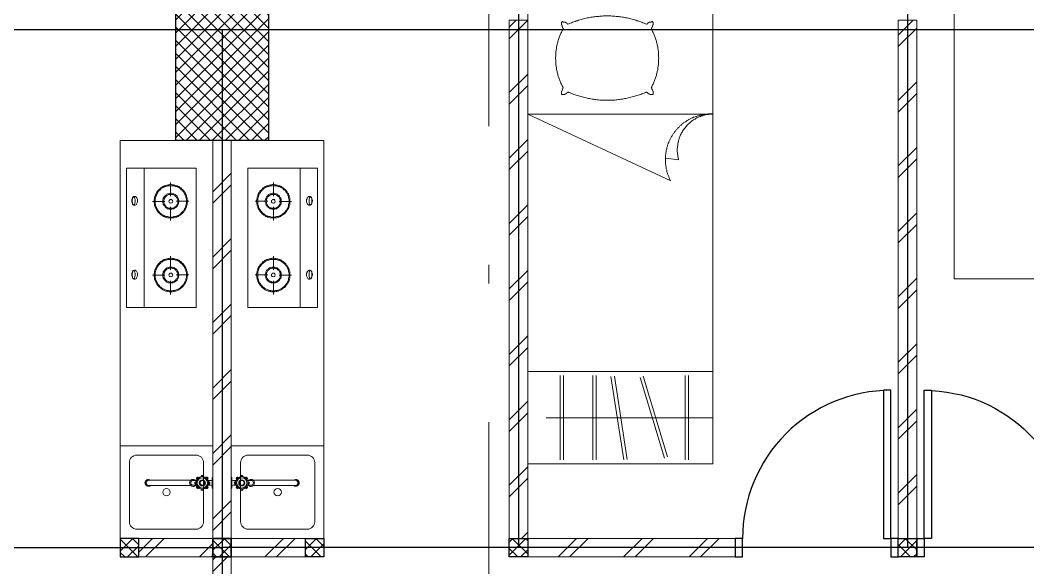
# Model space of a CAD drawing. Header units: millimetres. Extents: x -324 to 75, y -297 to 70.
# Drawn here: x -55.2 to -49.76, y 50.97 to 53.93 of the extents above; entities that cross this region are included whole.
import ezdxf

# ---------------------------------------------------------------- set-up
doc = ezdxf.new("R2010")
doc.units = ezdxf.units.MM
doc.linetypes.add('DASHDOT', pattern=[1, 0.5, -0.25, 0, -0.25])
doc.layers.get('defpoints').update_dxf_attribs({"color": 1})
for name, color, linetype, lineweight in [('ars', 11, 'Continuous', 0), ('ars @ 1', 11, 'Continuous', 0), ('KOL', 1, 'Continuous', 30), ('KOLOM', 4, 'Continuous', 9), ('lan', 7, 'Continuous', 15), ('NOT', 7, 'Continuous', 20), ('SANITAIR', 15, 'Continuous', 9), ('tem', 5, 'Continuous', 20)]:
    doc.layers.add(name, color=color, linetype=linetype, lineweight=lineweight)
doc.layers.add('as', color=1, linetype='Continuous', plot=False)
doc.layers.add('Kusen', color=30, linetype='Continuous')
pattern_1 = [(45, (1570.37095, -404.68365), (-0.176776695, 0.176776695), []), (45, (1570.43345, -404.68365), (-0.176776695, 0.176776695), [])]

# ---------------------------------------------------------------- blocks, each defined once
blk = doc.blocks.new('P.80')
at = {"layer": 'Kusen'}
for points in [[(-69.8094, -74.8368), (-69.7694, -74.8368), (-69.7694, -74.0368), (-69.8094, -74.0368)], [(-70.6094, -74.9368), (-70.5694, -74.9368), (-70.5694, -74.8368), (-70.6094, -74.8368)], [(-69.7694, -74.9368), (-69.7294, -74.9368), (-69.7294, -74.8368), (-69.7694, -74.8368)]]:
    blk.add_lwpolyline(points, close=True, dxfattribs=at)
blk.add_arc((-69.7694, -74.8368), 0.8, 90, 180, dxfattribs=at)
blk = doc.blocks.new('KRAN DPR ATAS')
for p, q in [((-0.0289, 0), (0.0289, 0)), ((-0.0289, 0), (-0.0289, -0.0021)), ((0.0289, 0), (0.0289, -0.0021)), ((-0.0275, -0.0035), (0.0275, -0.0035)), ((-0.0127, -0.0092), (-0.0127, -0.0252)), ((0.0127, -0.0092), (0.0127, -0.0252)), ((-0.0127, -0.0877), (-0.0127, -0.1101)), ((0.0127, -0.0877), (0.0127, -0.1101)), ((-0.014, -0.1188), (-0.014, -0.3457)), ((0.014, -0.1188), (0.014, -0.3457))]:
    blk.add_line(p, q)
for radius in [0.0338, 0.0279, 0.0166, 0.0138, 0.0123]:
    blk.add_circle((0, -0.0564), radius)
for centre, radius, start, end in [((-0.0338, -0.0564), 0.00706, 84.002, 275.998), ((-0.0315, -0.0564), 0.00706, 103.1189, 256.8811), ((-0.0239, -0.0326), 0.00706, 39.002, 230.998), ((-0.0222, -0.0342), 0.00706, 58.1189, 211.8811), ((-0.0275, -0.0021), 0.00141, 180, 270), ((-0.0183, -0.0092), 0.00564, 0, 90), ((-0.0009, -0.0214), 0.00884, 254.902, 254.902), ((0, -0.0227), 0.00706, 354.002, 185.998), ((0, -0.025), 0.00706, 13.1189, 166.8811), ((0.0183, -0.0092), 0.00564, 90, 180), ((0.0239, -0.0326), 0.00706, 309.002, 140.998), ((0.0222, -0.0342), 0.00706, 328.1189, 121.8811), ((0.0275, -0.0021), 0.00141, 270, 0), ((0.0338, -0.0564), 0.00706, 264.002, 95.998), ((0.0315, -0.0564), 0.00706, 283.1189, 76.8811), ((-0.0239, -0.0803), 0.00706, 129.002, 320.998), ((-0.0222, -0.0787), 0.00706, 148.1189, 301.8811), ((0, -0.1058), 0.0191, 134.711, 45.289), ((0, -0.0902), 0.00706, 174.002, 5.998), ((0, -0.0879), 0.00706, 193.1189, 346.8811), ((0.0239, -0.0803), 0.00706, 219.002, 50.998), ((0.0222, -0.0787), 0.00706, 238.1189, 31.8811), ((0, -0.1058), 0.0134, 198.6717, 270), ((0, -0.1058), 0.0134, 270, 341.3283), ((0, -0.3457), 0.0178, 141.8277, 38.1723), ((0, -0.3484), 0.0178, 175.6641, 4.3359), ((0, -0.3457), 0.014, 180, 0)]:
    blk.add_arc(centre, radius, start, end)
blk = doc.blocks.new('KOMPOR')
for points in [[(0, 0.3765), (0, -0.3765)], [(0.0944, 0.3765), (0, 0.3765)], [(0.3765, 0.3765), (0.0944, 0.3765)], [(0.0944, 0.3765), (0.0944, -0.3765)], [(0.3765, -0.3765), (0.3765, 0.3765)], [(0.2385, 0.2906), (0.2337, 0.2906), (0.23, 0.2906), (0.2252, 0.2893), (0.2203, 0.2893), (0.2167, 0.2881), (0.2119, 0.2869), (0.2082, 0.2857), (0.2034, 0.2833), (0.1998, 0.2821), (0.1961, 0.2797), (0.1925, 0.2772), (0.1889, 0.276), (0.1852, 0.2724), (0.1816, 0.27), (0.178, 0.2676), (0.1755, 0.2639), (0.1719, 0.2615), (0.1695, 0.2579), (0.1671, 0.2542), (0.1634, 0.2506), (0.1622, 0.247), (0.1598, 0.2433), (0.1574, 0.2397), (0.1562, 0.2361), (0.1538, 0.2312), (0.1525, 0.2276), (0.1513, 0.2228), (0.1501, 0.2191), (0.1501, 0.2143), (0.1489, 0.2094), (0.1489, 0.2058), (0.1489, 0.201), (0.1489, 0.1961), (0.1489, 0.1913), (0.1501, 0.1864), (0.1501, 0.1828), (0.1513, 0.178), (0.1525, 0.1743), (0.1538, 0.1695), (0.1562, 0.1659), (0.1574, 0.161), (0.1598, 0.1574), (0.1622, 0.1538), (0.1634, 0.1501), (0.1671, 0.1465), (0.1695, 0.1429), (0.1719, 0.1404), (0.1755, 0.1368), (0.178, 0.1344), (0.1816, 0.1308), (0.1852, 0.1283), (0.1889, 0.1259), (0.1925, 0.1235), (0.1961, 0.1211), (0.1998, 0.1199), (0.2034, 0.1174), (0.2082, 0.1162), (0.2119, 0.115), (0.2167, 0.1138), (0.2203, 0.1126), (0.2252, 0.1114), (0.23, 0.1114), (0.2337, 0.1102), (0.2385, 0.1102), (0.2433, 0.1102), (0.2482, 0.1114), (0.253, 0.1114), (0.2567, 0.1126), (0.2615, 0.1138), (0.2651, 0.115), (0.27, 0.1162), (0.2736, 0.1174), (0.2785, 0.1199), (0.2821, 0.1211), (0.2857, 0.1235), (0.2893, 0.1259), (0.293, 0.1283), (0.2966, 0.1308), (0.299, 0.1344), (0.3027, 0.1368), (0.3051, 0.1404), (0.3087, 0.1429), (0.3111, 0.1465), (0.3136, 0.1501), (0.316, 0.1538), (0.3184, 0.1574), (0.3196, 0.161), (0.322, 0.1659), (0.3232, 0.1695), (0.3245, 0.1743), (0.3257, 0.178), (0.3269, 0.1828), (0.3281, 0.1864), (0.3281, 0.1913), (0.3293, 0.1961), (0.3293, 0.201), (0.3293, 0.2058), (0.3281, 0.2094), (0.3281, 0.2143), (0.3269, 0.2191), (0.3257, 0.2228), (0.3245, 0.2276), (0.3232, 0.2312), (0.322, 0.2361), (0.3196, 0.2397), (0.3184, 0.2433), (0.316, 0.247), (0.3136, 0.2506), (0.3111, 0.2542), (0.3087, 0.2579), (0.3051, 0.2615), (0.3027, 0.2639), (0.299, 0.2676), (0.2966, 0.27), (0.293, 0.2724), (0.2893, 0.276), (0.2857, 0.2772), (0.2821, 0.2797), (0.2785, 0.2821), (0.2736, 0.2833), (0.27, 0.2857), (0.2651, 0.2869), (0.2615, 0.2881), (0.2567, 0.2893), (0.253, 0.2893), (0.2482, 0.2906), (0.2433, 0.2906), (0.2385, 0.2906)], [(0.2385, 0.2857), (0.2349, 0.2857), (0.23, 0.2857), (0.2264, 0.2845), (0.2215, 0.2833), (0.2179, 0.2833), (0.2131, 0.2821), (0.2094, 0.2809), (0.2058, 0.2785), (0.2022, 0.2772), (0.1985, 0.2748), (0.1949, 0.2736), (0.1913, 0.2712), (0.1877, 0.2688), (0.1852, 0.2663), (0.1816, 0.2639), (0.1792, 0.2603), (0.1755, 0.2579), (0.1731, 0.2542), (0.1707, 0.2518), (0.1683, 0.2482), (0.1659, 0.2446), (0.1646, 0.2409), (0.1622, 0.2373), (0.161, 0.2337), (0.1586, 0.23), (0.1574, 0.2264), (0.1562, 0.2215), (0.1562, 0.2179), (0.155, 0.2131), (0.1538, 0.2094), (0.1538, 0.2046), (0.1538, 0.201), (0.1538, 0.1961), (0.1538, 0.1925), (0.155, 0.1877), (0.1562, 0.184), (0.1562, 0.1792), (0.1574, 0.1755), (0.1586, 0.1719), (0.161, 0.1671), (0.1622, 0.1634), (0.1646, 0.1598), (0.1659, 0.1562), (0.1683, 0.1525), (0.1707, 0.1501), (0.1731, 0.1465), (0.1755, 0.1441), (0.1792, 0.1404), (0.1816, 0.138), (0.1852, 0.1356), (0.1877, 0.132), (0.1913, 0.1308), (0.1949, 0.1283), (0.1985, 0.1259), (0.2022, 0.1235), (0.2058, 0.1223), (0.2094, 0.1211), (0.2131, 0.1199), (0.2179, 0.1186), (0.2215, 0.1174), (0.2264, 0.1162), (0.23, 0.1162), (0.2349, 0.1162), (0.2385, 0.1162), (0.2433, 0.1162), (0.247, 0.1162), (0.2518, 0.1162), (0.2554, 0.1174), (0.2603, 0.1186), (0.2639, 0.1199), (0.2676, 0.1211), (0.2724, 0.1223), (0.276, 0.1235), (0.2797, 0.1259), (0.2833, 0.1283), (0.2869, 0.1308), (0.2893, 0.132), (0.293, 0.1356), (0.2954, 0.138), (0.299, 0.1404), (0.3015, 0.1441), (0.3039, 0.1465), (0.3075, 0.1501), (0.3087, 0.1525), (0.3111, 0.1562), (0.3136, 0.1598), (0.316, 0.1634), (0.3172, 0.1671), (0.3184, 0.1719), (0.3196, 0.1755), (0.3208, 0.1792), (0.322, 0.184), (0.3232, 0.1877), (0.3232, 0.1925), (0.3232, 0.1961), (0.3232, 0.201), (0.3232, 0.2046), (0.3232, 0.2094), (0.3232, 0.2131), (0.322, 0.2179), (0.3208, 0.2215), (0.3196, 0.2264), (0.3184, 0.23), (0.3172, 0.2337), (0.316, 0.2373), (0.3136, 0.2409), (0.3111, 0.2446), (0.3087, 0.2482), (0.3075, 0.2518), (0.3039, 0.2542), (0.3015, 0.2579), (0.299, 0.2603), (0.2954, 0.2639), (0.293, 0.2663), (0.2893, 0.2688), (0.2869, 0.2712), (0.2833, 0.2736), (0.2797, 0.2748), (0.276, 0.2772), (0.2724, 0.2785), (0.2676, 0.2809), (0.2639, 0.2821), (0.2603, 0.2833), (0.2554, 0.2833), (0.2518, 0.2845), (0.247, 0.2857), (0.2433, 0.2857), (0.2385, 0.2857)], [(0.2373, 0.3063), (0.2373, 0.2312)], [(0.0436, 0.2228), (0.0472, 0.2228), (0.0496, 0.2215), (0.0533, 0.2191), (0.0545, 0.2155), (0.0557, 0.2119), (0.0581, 0.2094), (0.0593, 0.2046), (0.0593, 0.1998), (0.0593, 0.1949), (0.0593, 0.1901), (0.0569, 0.1864), (0.0557, 0.1828), (0.0533, 0.1792), (0.0508, 0.178), (0.0484, 0.1755), (0.046, 0.1743), (0.0424, 0.1743), (0.04, 0.1755), (0.0375, 0.178), (0.0339, 0.1792), (0.0327, 0.1828), (0.0315, 0.1864), (0.0291, 0.1901), (0.0278, 0.1949), (0.0278, 0.1998), (0.0291, 0.2046), (0.0303, 0.2094), (0.0315, 0.2119), (0.0339, 0.2155), (0.0351, 0.2191), (0.0375, 0.2215), (0.0412, 0.2228), (0.0436, 0.2228)], [(0.0375, 0.2215), (0.04, 0.2215), (0.04, 0.2203), (0.0424, 0.2179), (0.0436, 0.2155), (0.0448, 0.2119), (0.0448, 0.2082), (0.046, 0.2034), (0.046, 0.1998), (0.046, 0.1961), (0.046, 0.1913), (0.0448, 0.1877), (0.0436, 0.184), (0.0436, 0.1816), (0.0412, 0.178), (0.04, 0.1768), (0.0387, 0.1755), (0.0375, 0.1755), (0.0351, 0.1768), (0.0339, 0.178), (0.0327, 0.1816), (0.0315, 0.184), (0.0315, 0.1877), (0.0303, 0.1913), (0.0303, 0.1961), (0.0303, 0.1998), (0.0303, 0.2034), (0.0315, 0.2082), (0.0315, 0.2119), (0.0327, 0.2155), (0.0339, 0.2179), (0.0351, 0.2203), (0.0363, 0.2215), (0.0375, 0.2215)], [(0.2385, 0.2433), (0.2349, 0.2433), (0.23, 0.2433), (0.2264, 0.2421), (0.2215, 0.2409), (0.2179, 0.2385), (0.2143, 0.2361), (0.2119, 0.2337), (0.2082, 0.2312), (0.2058, 0.2276), (0.2034, 0.2252), (0.201, 0.2215), (0.1985, 0.2179), (0.1973, 0.2131), (0.1961, 0.2094), (0.1961, 0.2046), (0.1961, 0.201), (0.1961, 0.1961), (0.1961, 0.1925), (0.1973, 0.1877), (0.1985, 0.184), (0.201, 0.1804), (0.2034, 0.1768), (0.2058, 0.1731), (0.2082, 0.1707), (0.2119, 0.1671), (0.2143, 0.1646), (0.2179, 0.1622), (0.2215, 0.161), (0.2264, 0.1598), (0.23, 0.1586), (0.2349, 0.1574), (0.2385, 0.1574), (0.2433, 0.1574), (0.247, 0.1586), (0.2518, 0.1598), (0.2554, 0.161), (0.2591, 0.1622), (0.2627, 0.1646), (0.2663, 0.1671), (0.2688, 0.1707), (0.2724, 0.1731), (0.2748, 0.1768), (0.2772, 0.1804), (0.2785, 0.184), (0.2797, 0.1877), (0.2809, 0.1925), (0.2821, 0.1961), (0.2821, 0.201), (0.2821, 0.2046), (0.2809, 0.2094), (0.2797, 0.2131), (0.2785, 0.2179), (0.2772, 0.2215), (0.2748, 0.2252), (0.2724, 0.2276), (0.2688, 0.2312), (0.2663, 0.2337), (0.2627, 0.2361), (0.2591, 0.2385), (0.2554, 0.2409), (0.2518, 0.2421), (0.247, 0.2433), (0.2433, 0.2433), (0.2385, 0.2433)], [(0.2385, 0.2385), (0.2349, 0.2385), (0.2312, 0.2373), (0.2276, 0.2373), (0.224, 0.2361), (0.2203, 0.2337), (0.2179, 0.2324), (0.2143, 0.23), (0.2119, 0.2276), (0.2094, 0.2252), (0.207, 0.2215), (0.2058, 0.2191), (0.2034, 0.2155), (0.2022, 0.2119), (0.2022, 0.2082), (0.201, 0.2046), (0.201, 0.201), (0.201, 0.1973), (0.2022, 0.1925), (0.2022, 0.1889), (0.2034, 0.1864), (0.2058, 0.1828), (0.207, 0.1792), (0.2094, 0.1768), (0.2119, 0.1743), (0.2143, 0.1719), (0.2179, 0.1695), (0.2203, 0.1671), (0.224, 0.1659), (0.2276, 0.1646), (0.2312, 0.1634), (0.2349, 0.1634), (0.2385, 0.1622), (0.2421, 0.1634), (0.247, 0.1634), (0.2506, 0.1646), (0.253, 0.1659), (0.2567, 0.1671), (0.2603, 0.1695), (0.2627, 0.1719), (0.2651, 0.1743), (0.2676, 0.1768), (0.27, 0.1792), (0.2724, 0.1828), (0.2736, 0.1864), (0.2748, 0.1889), (0.276, 0.1925), (0.276, 0.1973), (0.2772, 0.201), (0.276, 0.2046), (0.276, 0.2082), (0.2748, 0.2119), (0.2736, 0.2155), (0.2724, 0.2191), (0.27, 0.2215), (0.2676, 0.2252), (0.2651, 0.2276), (0.2627, 0.23), (0.2603, 0.2324), (0.2567, 0.2337), (0.253, 0.2361), (0.2506, 0.2373), (0.247, 0.2373), (0.2421, 0.2385), (0.2385, 0.2385)], [(0.1404, 0.201), (0.207, 0.201)], [(0.2385, 0.2107), (0.2349, 0.2094), (0.2312, 0.2082), (0.23, 0.2046), (0.2288, 0.201), (0.23, 0.1961), (0.2312, 0.1937), (0.2349, 0.1913), (0.2385, 0.1901), (0.2433, 0.1913), (0.2458, 0.1937), (0.2482, 0.1961), (0.2494, 0.201), (0.2482, 0.2046), (0.2458, 0.2082), (0.2433, 0.2094), (0.2385, 0.2107)], [(0.2373, 0.0993), (0.2373, 0.1719)], [(0.3366, 0.1998), (0.2676, 0.1998)], [(0.2385, -0.1077), (0.2337, -0.1077), (0.23, -0.1077), (0.2252, -0.109), (0.2203, -0.109), (0.2167, -0.1102), (0.2119, -0.1114), (0.2082, -0.1126), (0.2034, -0.115), (0.1998, -0.1162), (0.1961, -0.1186), (0.1925, -0.1211), (0.1889, -0.1235), (0.1852, -0.1259), (0.1816, -0.1283), (0.178, -0.1308), (0.1755, -0.1344), (0.1719, -0.1368), (0.1695, -0.1404), (0.1671, -0.1441), (0.1634, -0.1477), (0.1622, -0.1513), (0.1598, -0.155), (0.1574, -0.1586), (0.1562, -0.1622), (0.1538, -0.1671), (0.1525, -0.1707), (0.1513, -0.1755), (0.1501, -0.1792), (0.1501, -0.184), (0.1489, -0.1889), (0.1489, -0.1925), (0.1489, -0.1973), (0.1489, -0.2022), (0.1489, -0.207), (0.1501, -0.2119), (0.1501, -0.2155), (0.1513, -0.2203), (0.1525, -0.224), (0.1538, -0.2288), (0.1562, -0.2324), (0.1574, -0.2373), (0.1598, -0.2409), (0.1622, -0.2446), (0.1634, -0.2482), (0.1671, -0.2518), (0.1695, -0.2554), (0.1719, -0.2579), (0.1755, -0.2615), (0.178, -0.2639), (0.1816, -0.2676), (0.1852, -0.27), (0.1889, -0.2724), (0.1925, -0.2748), (0.1961, -0.2772), (0.1998, -0.2785), (0.2034, -0.2809), (0.2082, -0.2821), (0.2119, -0.2833), (0.2167, -0.2845), (0.2203, -0.2857), (0.2252, -0.2869), (0.23, -0.2869), (0.2337, -0.2881), (0.2385, -0.2881), (0.2433, -0.2881), (0.2482, -0.2869), (0.253, -0.2869), (0.2567, -0.2857), (0.2615, -0.2845), (0.2651, -0.2833), (0.27, -0.2821), (0.2736, -0.2809), (0.2785, -0.2785), (0.2821, -0.2772), (0.2857, -0.2748), (0.2893, -0.2724), (0.293, -0.27), (0.2966, -0.2676), (0.299, -0.2639), (0.3027, -0.2615), (0.3051, -0.2579), (0.3087, -0.2554), (0.3111, -0.2518), (0.3136, -0.2482), (0.316, -0.2446), (0.3184, -0.2409), (0.3196, -0.2373), (0.322, -0.2324), (0.3232, -0.2288), (0.3245, -0.224), (0.3257, -0.2203), (0.3269, -0.2155), (0.3281, -0.2119), (0.3281, -0.207), (0.3293, -0.2022), (0.3293, -0.1973), (0.3293, -0.1925), (0.3281, -0.1889), (0.3281, -0.184), (0.3269, -0.1792), (0.3257, -0.1755), (0.3245, -0.1707), (0.3232, -0.1671), (0.322, -0.1622), (0.3196, -0.1586), (0.3184, -0.155), (0.316, -0.1513), (0.3136, -0.1477), (0.3111, -0.1441), (0.3087, -0.1404), (0.3051, -0.1368), (0.3027, -0.1344), (0.299, -0.1308), (0.2966, -0.1283), (0.293, -0.1259), (0.2893, -0.1235), (0.2857, -0.1211), (0.2821, -0.1186), (0.2785, -0.1162), (0.2736, -0.115), (0.27, -0.1126), (0.2651, -0.1114), (0.2615, -0.1102), (0.2567, -0.109), (0.253, -0.109), (0.2482, -0.1077), (0.2433, -0.1077), (0.2385, -0.1077)], [(0.2373, -0.0932), (0.2373, -0.1671)], [(0.2385, -0.1126), (0.2349, -0.1126), (0.23, -0.1126), (0.2264, -0.1138), (0.2215, -0.115), (0.2179, -0.115), (0.2131, -0.1162), (0.2094, -0.1174), (0.2058, -0.1199), (0.2022, -0.1211), (0.1985, -0.1235), (0.1949, -0.1247), (0.1913, -0.1271), (0.1877, -0.1295), (0.1852, -0.132), (0.1816, -0.1344), (0.1792, -0.138), (0.1755, -0.1404), (0.1731, -0.1441), (0.1707, -0.1465), (0.1683, -0.1501), (0.1659, -0.1538), (0.1646, -0.1574), (0.1622, -0.161), (0.161, -0.1646), (0.1586, -0.1683), (0.1574, -0.1719), (0.1562, -0.1768), (0.1562, -0.1804), (0.155, -0.1852), (0.1538, -0.1889), (0.1538, -0.1937), (0.1538, -0.1973), (0.1538, -0.2022), (0.1538, -0.2058), (0.155, -0.2107), (0.1562, -0.2143), (0.1562, -0.2191), (0.1574, -0.2228), (0.1586, -0.2264), (0.161, -0.2312), (0.1622, -0.2349), (0.1646, -0.2385), (0.1659, -0.2421), (0.1683, -0.2458), (0.1707, -0.2482), (0.1731, -0.2518), (0.1755, -0.2554), (0.1792, -0.2579), (0.1816, -0.2603), (0.1852, -0.2627), (0.1877, -0.2663), (0.1913, -0.2688), (0.1949, -0.27), (0.1985, -0.2724), (0.2022, -0.2748), (0.2058, -0.276), (0.2094, -0.2772), (0.2131, -0.2785), (0.2179, -0.2797), (0.2215, -0.2809), (0.2264, -0.2821), (0.23, -0.2821), (0.2349, -0.2821), (0.2385, -0.2833), (0.2433, -0.2821), (0.247, -0.2821), (0.2518, -0.2821), (0.2554, -0.2809), (0.2603, -0.2797), (0.2639, -0.2785), (0.2676, -0.2772), (0.2724, -0.276), (0.276, -0.2748), (0.2797, -0.2724), (0.2833, -0.27), (0.2869, -0.2688), (0.2893, -0.2663), (0.293, -0.2627), (0.2954, -0.2603), (0.299, -0.2579), (0.3015, -0.2554), (0.3039, -0.2518), (0.3075, -0.2482), (0.3087, -0.2458), (0.3111, -0.2421), (0.3136, -0.2385), (0.316, -0.2349), (0.3172, -0.2312), (0.3184, -0.2264), (0.3196, -0.2228), (0.3208, -0.2191), (0.322, -0.2143), (0.3232, -0.2107), (0.3232, -0.2058), (0.3232, -0.2022), (0.3232, -0.1973), (0.3232, -0.1937), (0.3232, -0.1889), (0.3232, -0.1852), (0.322, -0.1804), (0.3208, -0.1768), (0.3196, -0.1719), (0.3184, -0.1683), (0.3172, -0.1646), (0.316, -0.161), (0.3136, -0.1574), (0.3111, -0.1538), (0.3087, -0.1501), (0.3075, -0.1465), (0.3039, -0.1441), (0.3015, -0.1404), (0.299, -0.138), (0.2954, -0.1344), (0.293, -0.132), (0.2893, -0.1295), (0.2869, -0.1271), (0.2833, -0.1247), (0.2797, -0.1235), (0.276, -0.1211), (0.2724, -0.1199), (0.2676, -0.1174), (0.2639, -0.1162), (0.2603, -0.115), (0.2554, -0.115), (0.2518, -0.1138), (0.247, -0.1126), (0.2433, -0.1126), (0.2385, -0.1126)], [(0.2385, -0.155), (0.2349, -0.155), (0.23, -0.155), (0.2264, -0.1562), (0.2215, -0.1574), (0.2179, -0.1598), (0.2143, -0.1622), (0.2119, -0.1646), (0.2082, -0.1671), (0.2058, -0.1707), (0.2034, -0.1731), (0.201, -0.1768), (0.1985, -0.1804), (0.1973, -0.1852), (0.1961, -0.1889), (0.1961, -0.1937), (0.1961, -0.1973), (0.1961, -0.2022), (0.1961, -0.207), (0.1973, -0.2107), (0.1985, -0.2143), (0.201, -0.2179), (0.2034, -0.2215), (0.2058, -0.2252), (0.2082, -0.2288), (0.2119, -0.2312), (0.2143, -0.2337), (0.2179, -0.2361), (0.2215, -0.2373), (0.2264, -0.2385), (0.23, -0.2397), (0.2349, -0.2409), (0.2385, -0.2409), (0.2433, -0.2409), (0.247, -0.2397), (0.2518, -0.2385), (0.2554, -0.2373), (0.2591, -0.2361), (0.2627, -0.2337), (0.2663, -0.2312), (0.2688, -0.2288), (0.2724, -0.2252), (0.2748, -0.2215), (0.2772, -0.2179), (0.2785, -0.2143), (0.2797, -0.2107), (0.2809, -0.207), (0.2821, -0.2022), (0.2821, -0.1973), (0.2821, -0.1937), (0.2809, -0.1889), (0.2797, -0.1852), (0.2785, -0.1804), (0.2772, -0.1768), (0.2748, -0.1731), (0.2724, -0.1707), (0.2688, -0.1671), (0.2663, -0.1646), (0.2627, -0.1622), (0.2591, -0.1598), (0.2554, -0.1574), (0.2518, -0.1562), (0.247, -0.155), (0.2433, -0.155), (0.2385, -0.155)], [(0.2385, -0.1598), (0.2349, -0.1598), (0.2312, -0.161), (0.2276, -0.161), (0.224, -0.1622), (0.2203, -0.1646), (0.2179, -0.1659), (0.2143, -0.1683), (0.2119, -0.1707), (0.2094, -0.1731), (0.207, -0.1768), (0.2058, -0.1792), (0.2034, -0.1828), (0.2022, -0.1864), (0.2022, -0.1901), (0.201, -0.1937), (0.201, -0.1973), (0.201, -0.2022), (0.2022, -0.2058), (0.2022, -0.2094), (0.2034, -0.2131), (0.2058, -0.2155), (0.207, -0.2191), (0.2094, -0.2215), (0.2119, -0.224), (0.2143, -0.2264), (0.2179, -0.2288), (0.2203, -0.2312), (0.224, -0.2324), (0.2276, -0.2337), (0.2312, -0.2349), (0.2349, -0.2349), (0.2385, -0.2361), (0.2421, -0.2349), (0.247, -0.2349), (0.2506, -0.2337), (0.253, -0.2324), (0.2567, -0.2312), (0.2603, -0.2288), (0.2627, -0.2264), (0.2651, -0.224), (0.2676, -0.2215), (0.27, -0.2191), (0.2724, -0.2155), (0.2736, -0.2131), (0.2748, -0.2094), (0.276, -0.2058), (0.276, -0.2022), (0.2772, -0.1973), (0.276, -0.1937), (0.276, -0.1901), (0.2748, -0.1864), (0.2736, -0.1828), (0.2724, -0.1792), (0.27, -0.1768), (0.2676, -0.1731), (0.2651, -0.1707), (0.2627, -0.1683), (0.2603, -0.1659), (0.2567, -0.1646), (0.253, -0.1622), (0.2506, -0.161), (0.247, -0.161), (0.2421, -0.1598), (0.2385, -0.1598)], [(0.0436, -0.1768), (0.0472, -0.1768), (0.0496, -0.178), (0.0533, -0.1804), (0.0545, -0.1828), (0.0557, -0.1864), (0.0581, -0.1901), (0.0593, -0.1949), (0.0593, -0.1985), (0.0593, -0.2034), (0.0593, -0.2082), (0.0569, -0.2119), (0.0557, -0.2167), (0.0533, -0.2191), (0.0508, -0.2215), (0.0484, -0.224), (0.046, -0.224), (0.0424, -0.224), (0.04, -0.224), (0.0375, -0.2215), (0.0339, -0.2191), (0.0327, -0.2167), (0.0315, -0.2119), (0.0291, -0.2082), (0.0278, -0.2034), (0.0278, -0.1985), (0.0291, -0.1949), (0.0303, -0.1901), (0.0315, -0.1864), (0.0339, -0.1828), (0.0351, -0.1804), (0.0375, -0.178), (0.0412, -0.1768), (0.0436, -0.1768)], [(0.0375, -0.1768), (0.04, -0.178), (0.04, -0.1792), (0.0424, -0.1804), (0.0436, -0.1828), (0.0448, -0.1864), (0.0448, -0.1901), (0.046, -0.1949), (0.046, -0.1985), (0.046, -0.2034), (0.046, -0.2082), (0.0448, -0.2107), (0.0436, -0.2155), (0.0436, -0.2179), (0.0412, -0.2203), (0.04, -0.2228), (0.0387, -0.2228), (0.0375, -0.2228), (0.0351, -0.2228), (0.0339, -0.2203), (0.0327, -0.2179), (0.0315, -0.2155), (0.0315, -0.2107), (0.0303, -0.2082), (0.0303, -0.2034), (0.0303, -0.1985), (0.0303, -0.1949), (0.0315, -0.1901), (0.0315, -0.1864), (0.0327, -0.1828), (0.0339, -0.1804), (0.0351, -0.1792), (0.0363, -0.178), (0.0375, -0.1768)], [(0.1404, -0.1973), (0.207, -0.1973)], [(0.2385, -0.1877), (0.2349, -0.1889), (0.2312, -0.1901), (0.23, -0.1937), (0.2288, -0.1973), (0.23, -0.2022), (0.2312, -0.2046), (0.2349, -0.207), (0.2385, -0.2082), (0.2433, -0.207), (0.2458, -0.2046), (0.2482, -0.2022), (0.2494, -0.1973), (0.2482, -0.1937), (0.2458, -0.1901), (0.2433, -0.1889), (0.2385, -0.1877)], [(0.3366, -0.1985), (0.2676, -0.1985)], [(0.2373, -0.299), (0.2373, -0.2264)], [(0.0944, -0.3765), (0, -0.3765)], [(0.0944, -0.3765), (0.3765, -0.3765)]]:
    blk.add_lwpolyline(points)
blk = doc.blocks.new('BED2')
blk.add_lwpolyline([(-0.4994, 1.9988), (0.4994, 1.9988), (0.4994, 0), (-0.4994, 0)], close=True)
for points in [[(0.4994, 1.9988), (0.4994, 0)], [(0.2827, 1.8765), (0.2766, 1.8789), (0.2706, 1.8826), (0.2633, 1.885), (0.2573, 1.8874), (0.2512, 1.8898), (0.2439, 1.8923), (0.2379, 1.8947), (0.2306, 1.8959), (0.2246, 1.8983), (0.2185, 1.9007), (0.2113, 1.9019), (0.2052, 1.9044), (0.1979, 1.9056), (0.1919, 1.9068), (0.1846, 1.9092), (0.1786, 1.9104), (0.1713, 1.9116), (0.1653, 1.9128), (0.158, 1.914), (0.1519, 1.9153), (0.1447, 1.9165), (0.1374, 1.9165), (0.1314, 1.9177), (0.1241, 1.9189), (0.118, 1.9189), (0.1108, 1.9201), (0.1047, 1.9201), (0.0975, 1.9201), (0.0902, 1.9213), (0.0841, 1.9213), (0.0769, 1.9213), (0.0708, 1.9213), (0.0636, 1.9213), (0.0563, 1.9213), (0.0502, 1.9213), (0.043, 1.9201), (0.0369, 1.9201), (0.0297, 1.9201), (0.0224, 1.9189), (0.0163, 1.9189), (0.0091, 1.9177), (0.003, 1.9165), (-0.0042, 1.9165), (-0.0115, 1.9153), (-0.0176, 1.914), (-0.0248, 1.9128), (-0.0309, 1.9116), (-0.0381, 1.9104), (-0.0442, 1.9092), (-0.0515, 1.9068), (-0.0575, 1.9056), (-0.0648, 1.9044), (-0.0708, 1.9019), (-0.0781, 1.9007), (-0.0841, 1.8983), (-0.0902, 1.8959), (-0.0975, 1.8947), (-0.1035, 1.8923), (-0.1108, 1.8898), (-0.1168, 1.8874), (-0.1229, 1.885), (-0.1301, 1.8826), (-0.1362, 1.8789), (-0.1423, 1.8765)], [(-0.1677, 1.8523), (-0.1701, 1.8475), (-0.1725, 1.8426), (-0.1749, 1.8378), (-0.1774, 1.8329), (-0.1798, 1.8293), (-0.1822, 1.8245), (-0.1834, 1.8196), (-0.1858, 1.8148), (-0.187, 1.8099), (-0.1895, 1.8051), (-0.1907, 1.799), (-0.1931, 1.7942), (-0.1943, 1.7893), (-0.1955, 1.7845), (-0.1967, 1.7797), (-0.1979, 1.7748), (-0.1992, 1.77), (-0.2004, 1.7651), (-0.2016, 1.7591), (-0.2028, 1.7542), (-0.204, 1.7494), (-0.204, 1.7446), (-0.2052, 1.7397), (-0.2052, 1.7349), (-0.2064, 1.7288), (-0.2064, 1.724), (-0.2076, 1.7191), (-0.2076, 1.7143), (-0.2076, 1.7082), (-0.2076, 1.7034), (-0.2076, 1.6985), (-0.2088, 1.6937), (-0.2076, 1.6877), (-0.2076, 1.6828), (-0.2076, 1.678), (-0.2076, 1.6731), (-0.2076, 1.6683), (-0.2064, 1.6622), (-0.2064, 1.6574), (-0.2052, 1.6525), (-0.2052, 1.6477), (-0.204, 1.6429), (-0.204, 1.6368), (-0.2028, 1.632), (-0.2016, 1.6271), (-0.2004, 1.6223), (-0.1992, 1.6174), (-0.1979, 1.6126), (-0.1967, 1.6065), (-0.1955, 1.6017), (-0.1943, 1.5969), (-0.1931, 1.592), (-0.1907, 1.5872), (-0.1895, 1.5823), (-0.187, 1.5775), (-0.1858, 1.5726), (-0.1834, 1.5678), (-0.1822, 1.563), (-0.1798, 1.5581), (-0.1774, 1.5533), (-0.1749, 1.5484), (-0.1725, 1.5436), (-0.1701, 1.5387), (-0.1677, 1.5339)], [(-0.1435, 1.8765), (-0.1435, 1.8765), (-0.1435, 1.8765), (-0.1447, 1.8765), (-0.1447, 1.8777), (-0.1447, 1.8789), (-0.1471, 1.8789), (-0.1471, 1.8814), (-0.1495, 1.8814), (-0.1495, 1.8826), (-0.1495, 1.8826), (-0.1495, 1.8838), (-0.1519, 1.8838), (-0.1519, 1.8862), (-0.1556, 1.8862), (-0.1556, 1.8874), (-0.158, 1.8874), (-0.158, 1.8886), (-0.1592, 1.8886), (-0.1592, 1.8886), (-0.1689, 1.8886), (-0.1689, 1.8898), (-0.1701, 1.8898), (-0.1701, 1.891), (-0.1737, 1.891), (-0.1737, 1.8898), (-0.1737, 1.8898), (-0.1737, 1.8886), (-0.1774, 1.8886), (-0.1774, 1.8886), (-0.1774, 1.8886), (-0.1774, 1.8862), (-0.1786, 1.8862), (-0.1786, 1.8789), (-0.1774, 1.8789), (-0.1774, 1.8765), (-0.1774, 1.8765), (-0.1774, 1.8729), (-0.1762, 1.8729), (-0.1762, 1.8705), (-0.1749, 1.8705), (-0.1749, 1.868), (-0.1737, 1.868), (-0.1737, 1.8668), (-0.1737, 1.8668), (-0.1737, 1.8632), (-0.1725, 1.8632), (-0.1725, 1.8608), (-0.1713, 1.8608), (-0.1713, 1.8571), (-0.1713, 1.8571), (-0.1713, 1.8559), (-0.1701, 1.8559), (-0.1701, 1.8547), (-0.1689, 1.8547), (-0.1689, 1.8523), (-0.1677, 1.8523)], [(0.3081, 1.8523), (0.3081, 1.8523), (0.3081, 1.8547), (0.3093, 1.8547), (0.3093, 1.8559), (0.3105, 1.8559), (0.3105, 1.8571), (0.3117, 1.8571), (0.3117, 1.8608), (0.3117, 1.8608), (0.3117, 1.8632), (0.313, 1.8632), (0.313, 1.8668), (0.3142, 1.8668), (0.3142, 1.868), (0.3142, 1.868), (0.3142, 1.8705), (0.3154, 1.8705), (0.3154, 1.8729), (0.3166, 1.8729), (0.3166, 1.8765), (0.3178, 1.8765), (0.3178, 1.8789), (0.3178, 1.8789), (0.3178, 1.8862), (0.3178, 1.8862), (0.3178, 1.8886), (0.3166, 1.8886), (0.3166, 1.8886), (0.3142, 1.8886), (0.3142, 1.8898), (0.313, 1.8898), (0.313, 1.891), (0.3093, 1.891), (0.3093, 1.8898), (0.3081, 1.8898), (0.3081, 1.8886), (0.2996, 1.8886), (0.2996, 1.8886), (0.2972, 1.8886), (0.2972, 1.8874), (0.296, 1.8874), (0.296, 1.8862), (0.2924, 1.8862), (0.2924, 1.8838), (0.29, 1.8838), (0.29, 1.8826), (0.2887, 1.8826), (0.2887, 1.8814), (0.2863, 1.8814), (0.2863, 1.8789), (0.2851, 1.8789), (0.2851, 1.8777), (0.2839, 1.8777), (0.2839, 1.8765), (0.2839, 1.8765), (0.2839, 1.8765), (0.2827, 1.8765)], [(0.3081, 1.5339), (0.3105, 1.5387), (0.313, 1.5436), (0.3154, 1.5484), (0.3178, 1.5533), (0.3202, 1.5581), (0.3226, 1.563), (0.3238, 1.5678), (0.3263, 1.5726), (0.3275, 1.5775), (0.3299, 1.5823), (0.3311, 1.5872), (0.3335, 1.592), (0.3347, 1.5969), (0.336, 1.6017), (0.3372, 1.6065), (0.3384, 1.6126), (0.3396, 1.6174), (0.3408, 1.6223), (0.342, 1.6271), (0.3432, 1.632), (0.3444, 1.6368), (0.3444, 1.6429), (0.3456, 1.6477), (0.3456, 1.6525), (0.3469, 1.6574), (0.3469, 1.6622), (0.3481, 1.6683), (0.3481, 1.6731), (0.3481, 1.678), (0.3481, 1.6828), (0.3493, 1.6889), (0.3493, 1.6937), (0.3493, 1.6985), (0.3481, 1.7034), (0.3481, 1.7082), (0.3481, 1.7143), (0.3481, 1.7191), (0.3469, 1.724), (0.3469, 1.7288), (0.3456, 1.7349), (0.3456, 1.7397), (0.3444, 1.7446), (0.3444, 1.7494), (0.3432, 1.7542), (0.342, 1.7591), (0.3408, 1.7651), (0.3396, 1.77), (0.3384, 1.7748), (0.3372, 1.7797), (0.336, 1.7845), (0.3347, 1.7893), (0.3335, 1.7942), (0.3311, 1.799), (0.3299, 1.8051), (0.3275, 1.8099), (0.3263, 1.8148), (0.3238, 1.8196), (0.3226, 1.8245), (0.3202, 1.8293), (0.3178, 1.8329), (0.3154, 1.8378), (0.313, 1.8426), (0.3105, 1.8475), (0.3081, 1.8523)], [(-0.1677, 1.5339), (-0.1689, 1.5339), (-0.1689, 1.5327), (-0.1701, 1.5327), (-0.1701, 1.5303), (-0.1713, 1.5303), (-0.1713, 1.5278), (-0.1713, 1.5278), (-0.1713, 1.5254), (-0.1725, 1.5254), (-0.1725, 1.523), (-0.1737, 1.523), (-0.1737, 1.5206), (-0.1737, 1.5206), (-0.1737, 1.5182), (-0.1749, 1.5182), (-0.1749, 1.5169), (-0.1762, 1.5169), (-0.1762, 1.5145), (-0.1774, 1.5145), (-0.1774, 1.5097), (-0.1774, 1.5097), (-0.1774, 1.5073), (-0.1786, 1.5073), (-0.1786, 1.5), (-0.1774, 1.5), (-0.1774, 1.4988), (-0.1774, 1.4988), (-0.1774, 1.4976), (-0.1737, 1.4976), (-0.1737, 1.4964), (-0.1737, 1.4964), (-0.1737, 1.4964), (-0.1701, 1.4964), (-0.1701, 1.4964), (-0.1689, 1.4964), (-0.1689, 1.4976), (-0.1592, 1.4976), (-0.1592, 1.4988), (-0.158, 1.4988), (-0.158, 1.5), (-0.1556, 1.5), (-0.1556, 1.5), (-0.1519, 1.5), (-0.1519, 1.5024), (-0.1495, 1.5024), (-0.1495, 1.5048), (-0.1495, 1.5048), (-0.1495, 1.5061), (-0.1471, 1.5061), (-0.1471, 1.5073), (-0.1447, 1.5073), (-0.1447, 1.5085), (-0.1447, 1.5085), (-0.1435, 1.5085), (-0.1435, 1.5097), (-0.1435, 1.5097)], [(0.2839, 1.5097), (0.2839, 1.5085), (0.2839, 1.5085), (0.2839, 1.5085), (0.2851, 1.5085), (0.2851, 1.5073), (0.2863, 1.5073), (0.2863, 1.5061), (0.2887, 1.5061), (0.2887, 1.5048), (0.29, 1.5048), (0.29, 1.5024), (0.2924, 1.5024), (0.2924, 1.5), (0.296, 1.5), (0.296, 1.5), (0.2972, 1.5), (0.2972, 1.4988), (0.2996, 1.4988), (0.2996, 1.4976), (0.3081, 1.4976), (0.3081, 1.4964), (0.3093, 1.4964), (0.3093, 1.4964), (0.313, 1.4964), (0.313, 1.4964), (0.3142, 1.4964), (0.3142, 1.4976), (0.3166, 1.4976), (0.3166, 1.4988), (0.3178, 1.4988), (0.3178, 1.5), (0.3178, 1.5), (0.3178, 1.5073), (0.3178, 1.5073), (0.3178, 1.5097), (0.3166, 1.5097), (0.3166, 1.5145), (0.3154, 1.5145), (0.3154, 1.5169), (0.3142, 1.5169), (0.3142, 1.5182), (0.3142, 1.5182), (0.3142, 1.5206), (0.313, 1.5206), (0.313, 1.523), (0.3117, 1.523), (0.3117, 1.5254), (0.3117, 1.5254), (0.3117, 1.5278), (0.3105, 1.5278), (0.3105, 1.5303), (0.3093, 1.5303), (0.3093, 1.5327), (0.3081, 1.5327), (0.3081, 1.5339), (0.3081, 1.5339)], [(-0.1423, 1.5109), (-0.1362, 1.5085), (-0.1289, 1.5048), (-0.1229, 1.5024), (-0.1168, 1.5), (-0.1108, 1.4976), (-0.1035, 1.4952), (-0.0975, 1.4939), (-0.0902, 1.4915), (-0.0841, 1.4891), (-0.0781, 1.4879), (-0.0708, 1.4855), (-0.0648, 1.4843), (-0.0575, 1.4818), (-0.0515, 1.4806), (-0.0442, 1.4794), (-0.0381, 1.477), (-0.0309, 1.4758), (-0.0248, 1.4746), (-0.0176, 1.4734), (-0.0115, 1.4722), (-0.0042, 1.4722), (0.003, 1.4709), (0.0091, 1.4697), (0.0163, 1.4685), (0.0224, 1.4685), (0.0297, 1.4673), (0.0369, 1.4673), (0.043, 1.4673), (0.0502, 1.4661), (0.0563, 1.4661), (0.0636, 1.4661), (0.0708, 1.4661), (0.0769, 1.4661), (0.0841, 1.4661), (0.0902, 1.4661), (0.0975, 1.4673), (0.1047, 1.4673), (0.1108, 1.4673), (0.118, 1.4685), (0.1241, 1.4685), (0.1314, 1.4697), (0.1386, 1.4709), (0.1447, 1.4722), (0.1519, 1.4722), (0.158, 1.4734), (0.1653, 1.4746), (0.1713, 1.4758), (0.1786, 1.477), (0.1846, 1.4794), (0.1919, 1.4806), (0.1979, 1.4818), (0.2052, 1.4843), (0.2113, 1.4855), (0.2185, 1.4879), (0.2246, 1.4891), (0.2306, 1.4915), (0.2379, 1.4939), (0.2439, 1.4952), (0.2512, 1.4976), (0.2573, 1.5), (0.2633, 1.5024), (0.2706, 1.5061), (0.2766, 1.5085), (0.2827, 1.5109)], [(0.2827, 1.5097), (0.2839, 1.5097)], [(-0.3154, 1.1441), (-0.3142, 1.1501), (-0.313, 1.155), (-0.3117, 1.161), (-0.3105, 1.1659), (-0.3105, 1.1719), (-0.3093, 1.1768), (-0.3093, 1.1828), (-0.3081, 1.1877), (-0.3081, 1.1937), (-0.3081, 1.1998), (-0.3081, 1.2046), (-0.3093, 1.2107), (-0.3093, 1.2155), (-0.3105, 1.2215), (-0.3105, 1.2264), (-0.3117, 1.2324), (-0.313, 1.2373), (-0.3142, 1.2433), (-0.3154, 1.2482), (-0.3166, 1.253), (-0.319, 1.2591), (-0.3202, 1.2639), (-0.3226, 1.2688), (-0.3238, 1.2748), (-0.3263, 1.2797), (-0.3287, 1.2845), (-0.3311, 1.2893), (-0.3347, 1.2942), (-0.3372, 1.299), (-0.3396, 1.3039), (-0.3432, 1.3087), (-0.3469, 1.3136), (-0.3505, 1.3172), (-0.3541, 1.322), (-0.3577, 1.3257), (-0.3614, 1.3305), (-0.365, 1.3341), (-0.3686, 1.3378), (-0.3735, 1.3426), (-0.3771, 1.3462), (-0.3808, 1.3499), (-0.3856, 1.3523), (-0.3904, 1.3559), (-0.3953, 1.3596), (-0.3989, 1.362), (-0.4038, 1.3644), (-0.4086, 1.368), (-0.4134, 1.3705), (-0.4183, 1.3729), (-0.4231, 1.3753), (-0.4292, 1.3777), (-0.434, 1.3789), (-0.4389, 1.3814), (-0.4437, 1.3826), (-0.4498, 1.385), (-0.4546, 1.3862), (-0.4607, 1.3874), (-0.4655, 1.3886), (-0.4715, 1.3898), (-0.4764, 1.3898), (-0.4824, 1.391), (-0.4873, 1.391), (-0.4933, 1.3923), (-0.4994, 1.3923)], [(-0.2718, 1.0315), (-0.2706, 1.0351), (-0.2682, 1.0387), (-0.2669, 1.0424), (-0.2645, 1.046), (-0.2633, 1.0496), (-0.2621, 1.0533), (-0.2609, 1.0581), (-0.2585, 1.0617), (-0.2573, 1.0654), (-0.2561, 1.069), (-0.2548, 1.0726), (-0.2536, 1.0763), (-0.2524, 1.0811), (-0.2512, 1.0847), (-0.2512, 1.0884), (-0.25, 1.092), (-0.2488, 1.0956), (-0.2488, 1.1005), (-0.2476, 1.1041), (-0.2464, 1.1077), (-0.2464, 1.1114), (-0.2464, 1.1162), (-0.2452, 1.1199), (-0.2452, 1.1235), (-0.2452, 1.1283), (-0.2439, 1.132), (-0.2439, 1.1356), (-0.2439, 1.1392), (-0.2439, 1.1441), (-0.2439, 1.1477), (-0.2439, 1.1513), (-0.2439, 1.1562), (-0.2439, 1.1598), (-0.2452, 1.1634), (-0.2452, 1.1671), (-0.2452, 1.1719), (-0.2464, 1.1755), (-0.2464, 1.1792), (-0.2464, 1.1828), (-0.2476, 1.1877), (-0.2488, 1.1913), (-0.2488, 1.1949), (-0.25, 1.1985), (-0.2512, 1.2034), (-0.2512, 1.207), (-0.2524, 1.2107), (-0.2536, 1.2143), (-0.2548, 1.2179), (-0.2561, 1.2228), (-0.2573, 1.2264), (-0.2585, 1.23), (-0.2597, 1.2337), (-0.2621, 1.2373), (-0.2633, 1.2409), (-0.2645, 1.2446), (-0.2657, 1.2482), (-0.2682, 1.2518), (-0.2694, 1.2554), (-0.2718, 1.2591), (-0.273, 1.2627), (-0.2754, 1.2663), (-0.2778, 1.27), (-0.2803, 1.2736), (-0.2815, 1.2772), (-0.2839, 1.2809), (-0.2863, 1.2845), (-0.2887, 1.2869), (-0.2912, 1.2906), (-0.2936, 1.2942), (-0.296, 1.2966), (-0.2984, 1.3002), (-0.3008, 1.3039), (-0.3033, 1.3063), (-0.3057, 1.3099), (-0.3093, 1.3123), (-0.3117, 1.316), (-0.3142, 1.3184), (-0.3178, 1.3208), (-0.3202, 1.3245), (-0.3226, 1.3269), (-0.3263, 1.3293), (-0.3287, 1.3317), (-0.3323, 1.3354), (-0.3347, 1.3378), (-0.3384, 1.3402), (-0.342, 1.3426), (-0.3444, 1.345), (-0.3481, 1.3475), (-0.3517, 1.3487), (-0.3541, 1.3511), (-0.3577, 1.3535), (-0.3614, 1.3559), (-0.365, 1.3584), (-0.3686, 1.3596), (-0.3711, 1.362), (-0.3747, 1.3632), (-0.3783, 1.3656), (-0.382, 1.3668), (-0.3856, 1.3692), (-0.3892, 1.3705), (-0.3929, 1.3717), (-0.3965, 1.3741), (-0.4001, 1.3753), (-0.4038, 1.3765), (-0.4074, 1.3777), (-0.411, 1.3789), (-0.4159, 1.3801), (-0.4195, 1.3814), (-0.4231, 1.3826), (-0.4268, 1.3838), (-0.4304, 1.385), (-0.4352, 1.3862), (-0.4389, 1.3862), (-0.4425, 1.3874), (-0.4461, 1.3886), (-0.451, 1.3886), (-0.4546, 1.3898), (-0.4582, 1.3898), (-0.4619, 1.391), (-0.4667, 1.391), (-0.4703, 1.391), (-0.474, 1.3923), (-0.4788, 1.3923), (-0.4824, 1.3923), (-0.4873, 1.3923), (-0.4909, 1.3923), (-0.4946, 1.3923), (-0.4994, 1.3923)], [(-0.4994, 1.391), (0.4994, 1.391)], [(0.4994, 1.391), (-0.273, 1.0315)], [(-0.2439, 1.1538), (-0.3166, 1.1441)], [(-0.4994, 0), (0.4994, 0)], [(0.4994, -0.4988), (-0.4994, -0.4988), (-0.4994, 0), (0.4994, 0), (0.4994, -0.4988)], [(-0.3686, -0.0218), (-0.3686, -0.477)], [(-0.3505, -0.477), (-0.3505, -0.0218)], [(-0.1241, -0.0254), (-0.2561, -0.4613)], [(-0.2391, -0.4685), (-0.1071, -0.0315)], [(0.0309, -0.0242), (-0.0381, -0.4746)], [(-0.02, -0.477), (0.0502, -0.0266)], [(0.1289, -0.0218), (0.1289, -0.477)], [(0.1471, -0.477), (0.1471, -0.0218)], [(0.3057, -0.0218), (0.3057, -0.477)], [(0.3238, -0.477), (0.3238, -0.0218)], [(0.4001, -0.2494), (-0.4994, -0.2494)]]:
    blk.add_lwpolyline(points)
blk = doc.blocks.new('BED1')
at = {"color": 0, "linetype": 'Continuous'}
for points in [[(1.9976, 0), (1.9976, 1.4976), (0, 1.4976), (0, 0), (1.9976, 0)], [(1.5484, 1.0993), (1.1489, 1.0993), (1.1489, 1.4976), (1.5484, 1.0993)], [(1.9346, 1.3656), (1.9443, 1.2458), (1.9467, 1.1259), (1.9467, 1.0061), (1.9443, 0.8862), (1.9346, 0.7663), (1.707, 0.7809), (1.586, 0.7663), (1.6017, 1.1404), (1.586, 1.3656), (1.8717, 1.3426), (1.9346, 1.3656)], [(1.4492, 1.0993), (1.4492, 0)], [(1.5484, 1.0993), (1.5484, 0)], [(1.9298, 0.1235), (1.7724, 0.138), (1.5799, 0.1235), (1.5981, 0.2833), (1.5799, 0.7228), (1.6634, 0.7094), (1.9298, 0.7228)], [(1.9298, 0.1235), (1.931, 0.1332), (1.9322, 0.1429), (1.9334, 0.1513), (1.9346, 0.161), (1.9346, 0.1707), (1.9358, 0.1804), (1.937, 0.1889), (1.9383, 0.1985), (1.9383, 0.2082), (1.9395, 0.2179), (1.9407, 0.2264), (1.9407, 0.2361), (1.9419, 0.2458), (1.9419, 0.2542), (1.9431, 0.2639), (1.9431, 0.2736), (1.9443, 0.2833), (1.9443, 0.2918), (1.9455, 0.3015), (1.9455, 0.3111), (1.9455, 0.3208), (1.9467, 0.3293), (1.9467, 0.339), (1.9467, 0.3487), (1.9467, 0.3584), (1.9479, 0.3668), (1.9479, 0.3765), (1.9479, 0.3862), (1.9479, 0.3959), (1.9479, 0.4044), (1.9479, 0.414), (1.9479, 0.4237), (1.9479, 0.4334), (1.9479, 0.4419), (1.9479, 0.4516), (1.9479, 0.4613), (1.9479, 0.4709), (1.9479, 0.4794), (1.9467, 0.4891), (1.9467, 0.4988), (1.9467, 0.5085), (1.9467, 0.5169), (1.9455, 0.5266), (1.9455, 0.5363), (1.9455, 0.546), (1.9443, 0.5545), (1.9443, 0.5642), (1.9431, 0.5738), (1.9431, 0.5835), (1.9419, 0.592), (1.9419, 0.6017), (1.9407, 0.6114), (1.9407, 0.6199), (1.9395, 0.6295), (1.9383, 0.6392), (1.9383, 0.6489), (1.937, 0.6574), (1.9358, 0.6671), (1.9346, 0.6768), (1.9346, 0.6864), (1.9334, 0.6949), (1.9322, 0.7046), (1.931, 0.7143), (1.9298, 0.7228)]]:
    blk.add_lwpolyline(points, dxfattribs=at)
blk = doc.blocks.new('K 10.10')
at = {"layer": 'ars'}
h = blk.add_hatch(dxfattribs=at)
h.set_pattern_fill('_USER', color=256, scale=0.05, angle=45, double=1, pattern_type=0)
h.set_pattern_definition([(45, (0, 0), (-0.035355339, 0.035355339), []), (135, (0, 0), (-0.035355339, -0.035355339), [])])
h.paths.add_polyline_path([(1560.5383, 1380.4069), (1560.6383, 1380.4069), (1560.6383, 1380.5069), (1560.5383, 1380.5069)])
at = {"layer": 'KOL'}
blk.add_lwpolyline([(1560.5383, 1380.4069), (1560.6383, 1380.4069), (1560.6383, 1380.5069), (1560.5383, 1380.5069)], close=True, dxfattribs=at)
blk = doc.blocks.new('typikal-1')
at = {"layer": 'as'}
for p, q in [((4.6, 6.3), (4.6, 2.2)), ((2.5, 5.15), (2.5, 2.2)), ((0, 2.2), (6.2, 2.2))]:
    blk.add_line(p, q, dxfattribs=at)
at = {"layer": 'SANITAIR'}
blk.add_lwpolyline([(5.65, 2.25), (6.15, 2.25), (6.15, 2.75), (5.65, 2.75)], close=True, dxfattribs=at)
blk.add_lwpolyline([(6.0599, 2.7), (5.7399, 2.7, 0.414214), (5.6999, 2.66), (5.6999, 2.34, 0.414214), (5.7399, 2.3), (6.0599, 2.3, 0.414214), (6.0999, 2.34), (6.0999, 2.66, 0.414214)], format="xyb", close=True, dxfattribs=at)
blk.add_circle((5.8999, 2.5), 0.02, dxfattribs=at)
at = {"layer": 'tem'}
for p, q in [((5.65, 2.25), (5.65, 4.4)), ((5.65, 4.4), (5.95, 4.4))]:
    blk.add_line(p, q, dxfattribs=at)
for points in [[(2.45, 2.25), (2.55, 2.25), (2.55, 5.05), (2.45, 5.05)], [(4.55, 2.25), (4.65, 2.25), (4.65, 5.05), (4.55, 5.05)], [(6.15, 2.25), (6.25, 2.25), (6.25, 4.4), (6.15, 4.4)], [(4.55, 2.25), (3.43, 2.25), (3.43, 2.15), (4.55, 2.15)], [(6.15, 2.25), (5.75, 2.25), (5.75, 2.15), (6.15, 2.15)], [(6.15, 1.05), (6.25, 1.05), (6.25, 2.15), (6.15, 2.15)]]:
    blk.add_lwpolyline(points, close=True, dxfattribs=at)
at = {"layer": 'ars', "xscale": -1}
blk.add_blockref('BED1', (2.2476, 3.6524), dxfattribs=at)
at = {"layer": 'ars'}
blk.add_blockref('BED2', (4.0506, 3.1512), dxfattribs=at)
at = {"layer": 'KOLOM', "extrusion": (0, 0, -1), "xscale": -1, "zscale": -1, "rotation": 180}
for p in [(-1563.0883, 1382.6569), (-1565.1883, 1382.6569), (-1566.2883, 1382.6569), (-1566.7883, 1382.6569)]:
    blk.add_blockref('K 10.10', p, dxfattribs=at)
at = {"layer": 'Kusen'}
blk.add_blockref('P.80', (72.1794, 77.0868), dxfattribs=at)
at = {"layer": 'Kusen', "xscale": -1}
blk.add_blockref('P.80', (-67.1794, 77.0868), dxfattribs=at)
at = {"layer": 'SANITAIR', "xscale": -1, "rotation": 180}
blk.add_blockref('KOMPOR', (5.6844, 3.8735), dxfattribs=at)
at = {"layer": 'SANITAIR', "extrusion": (0, 0, -1), "zscale": -1, "rotation": 90}
blk.add_blockref('KRAN DPR ATAS', (-6.1499, 2.55), dxfattribs=at)
blk = doc.blocks.new("k3'")
at = {"layer": 'ars'}
h = blk.add_hatch(dxfattribs=at)
h.set_pattern_fill('_USER', color=256, scale=0.05, angle=45, double=1, pattern_type=0)
h.set_pattern_definition([(45, (0, -4.975), (-0.03535534, 0.03535534), []), (135, (0, -4.975), (-0.03535534, -0.03535534), [])])
h.paths.add_polyline_path([(-0.25, -0.375), (0.25, -0.375), (0.25, 0.375), (-0.25, 0.375)])
at = {"layer": 'KOL'}
blk.add_lwpolyline([(-0.25, -0.375), (0.25, -0.375), (0.25, 0.375), (-0.25, 0.375)], close=True, dxfattribs=at)
blk = doc.blocks.new('A-2')
at = {"layer": 'ars'}
h = blk.add_hatch(dxfattribs=at)
h.set_pattern_fill('TEMBOK', color=256, scale=0.25)
h.set_pattern_definition([(45, (-9.29, -0.78046), (-0.1767767, 0.1767767), []), (45, (-9.2275, -0.78046), (-0.1767767, 0.1767767), [])])
h.paths.add_polyline_path([(0.06, 53.3695), (0.16, 53.3695), (0.16, 56.1695), (0.06, 56.1695)])
h = blk.add_hatch(dxfattribs=at)
h.set_pattern_fill('TEMBOK', color=256, scale=0.25)
h.set_pattern_definition([(45, (-11.39, -0.78046), (-0.1767767, 0.1767767), []), (45, (-11.3275, -0.78046), (-0.1767767, 0.1767767), [])])
h.paths.add_polyline_path([(2.16, 53.3695), (2.26, 53.3695), (2.26, 56.1695), (2.16, 56.1695)])
h = blk.add_hatch(dxfattribs=at)
h.set_pattern_fill('TEMBOK', color=256, scale=0.25)
h.set_pattern_definition([(45, (-13.89, -0.78046), (-0.1767767, 0.1767767), []), (45, (-13.8275, -0.78046), (-0.1767767, 0.1767767), [])])
h.paths.add_polyline_path([(-1.54, 53.3695), (-1.44, 53.3695), (-1.44, 55.5195), (-1.54, 55.5195)])
h = blk.add_hatch(dxfattribs=at)
h.set_pattern_fill('TEMBOK', color=256, scale=0.25)
h.set_pattern_definition([(45, (-13.89, 1.11954), (-0.1767767, 0.1767767), []), (45, (-13.8275, 1.11954), (-0.1767767, 0.1767767), [])])
h.paths.add_polyline_path([(-1.54, 51.4695), (-1.44, 51.4695), (-1.44, 53.2695), (-1.54, 53.2695)])
at = {"layer": 'ars @ 1'}
h = blk.add_hatch(dxfattribs=at)
h.set_pattern_fill('TEMBOK', color=256, scale=0.25)
h.set_pattern_definition(pattern_1)
h.paths.add_polyline_path([(-1.94, 53.2695), (-1.94, 53.3695), (-1.54, 53.3695), (-1.54, 53.2695)])
h = blk.add_hatch(dxfattribs=at)
h.set_pattern_fill('TEMBOK', color=256, scale=0.25)
h.set_pattern_definition(pattern_1)
h.paths.add_polyline_path([(-1.04, 53.2695), (-1.04, 53.3695), (-1.44, 53.3695), (-1.44, 53.2695)])
h = blk.add_hatch(dxfattribs=at)
h.set_pattern_fill('TEMBOK', color=256, scale=0.25)
h.set_pattern_definition([(45, (1568.77095, -404.68365), (-0.176776695, 0.176776695), []), (45, (1568.83345, -404.68365), (-0.176776695, 0.176776695), [])])
h.paths.add_polyline_path([(1.28, 53.2695), (1.28, 53.3695), (0.16, 53.3695), (0.16, 53.2695)])
at = {"layer": 'as'}
for p, q in [((-32.49, 56.1195), (41.91, 56.1195)), ((-1.49, 56.1195), (-1.49, 43.0195))]:
    blk.add_line(p, q, dxfattribs=at)
at = {"layer": 'KOL', "xscale": -1, "rotation": 180}
blk.add_blockref("k3'", (-1.49, 55.8945), dxfattribs=at)
at = {"layer": 'lan'}
blk.add_blockref('typikal-1', (-7.69, 51.1195), dxfattribs=at)
at = {"layer": 'lan', "xscale": -1}
blk.add_blockref('typikal-1', (4.71, 51.1195), dxfattribs=at)

msp = doc.modelspace()

# ---------------------------------------------------------------- linework, layer by layer
at = {"layer": 'NOT', "linetype": 'DASHDOT', "ltscale": 3}
msp.add_line((-52.6654, 40.9529), (-52.6654, 54.955), dxfattribs=at)

# ---------------------------------------------------------------- block references
at = {"layer": 'defpoints'}
msp.add_blockref('A-2', (-52.6163, -2.2441), dxfattribs=at)

doc.saveas('drawing.dxf')
